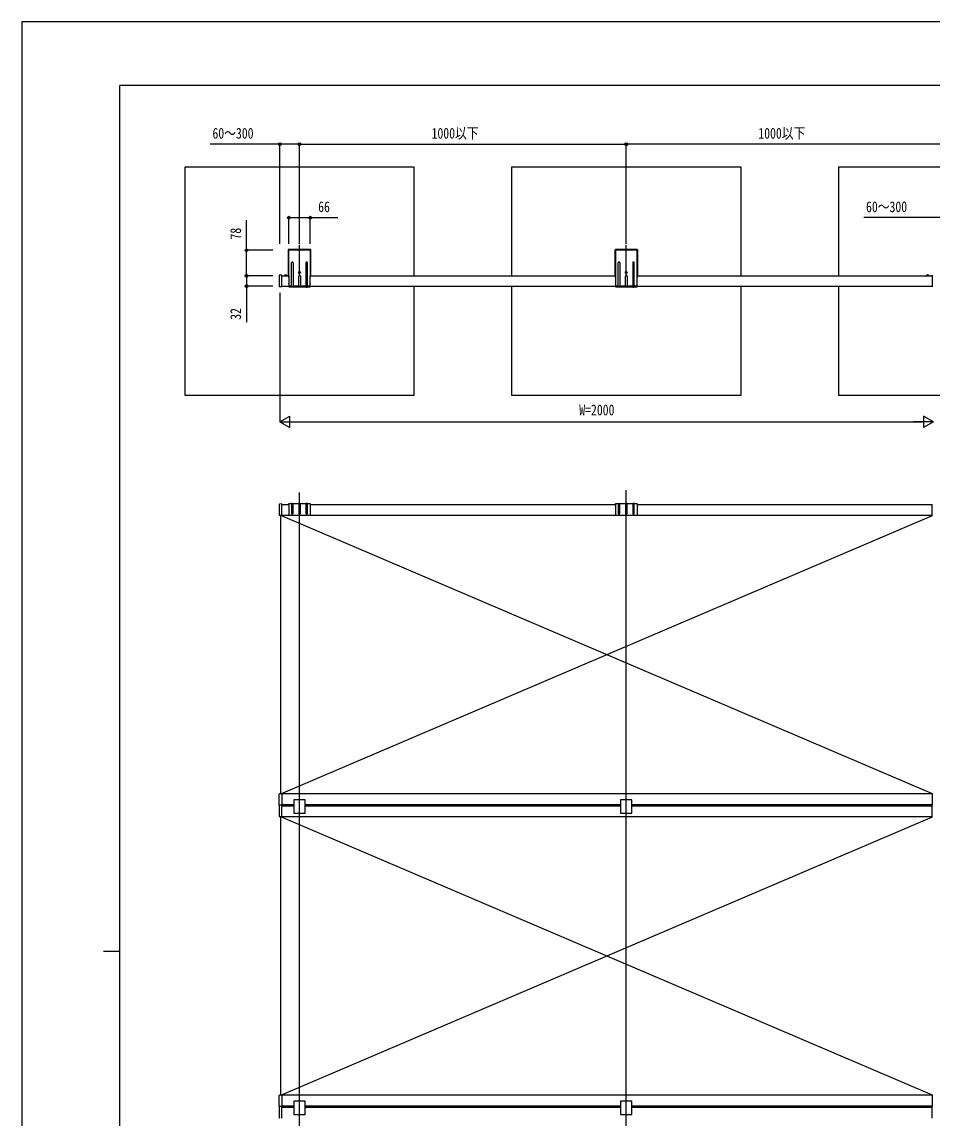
# Model space of a CAD drawing. Units: millimetres, scale not verified. Extents: x -4205 to 4205, y -2970 to 2970.
# Drawn here: x -4205 to -1420, y -386 to 2970 of the extents above; entities that cross this region are included whole.
import ezdxf
from ezdxf.enums import TextEntityAlignment as Align

# ---------------------------------------------------------------- set-up
doc = ezdxf.new("R2010")
doc.units = ezdxf.units.MM
doc.header["$LTSCALE"] = 16
for name, color, linetype in [('0-3_YKK_12', 2, 'Continuous'), ('0-4_YKK_A1', 4, 'Continuous'), ('0-5_YKK_D', 6, 'Continuous'), ('0-6_YKK_ZWAK', 7, 'Continuous')]:
    doc.layers.add(name, color=color, linetype=linetype)
doc.styles.add('ＭＳ ゴシック', font='')
doc.styles.get('ＭＳ ゴシック').set_extended_font_data('MS Gothic')

msp = doc.modelspace()

# ---------------------------------------------------------------- linework, layer by layer
at = {"layer": '0-3_YKK_12'}
for p, q in [((-3355.46, 2192.77), (-3355.46, 2287.77)), ((-2355.56, 2192.77), (-2355.56, 2287.77)), ((-3355.46, -2071.88), (-3355.46, 1529.77)), ((-2355.56, -1997.73), (-2355.56, 1536.31))]:
    msp.add_line(p, q, dxfattribs=at)
at = {"layer": '0-4_YKK_A1'}
for p, q in [((-3390.46, 2271.27), (-3390.46, 2194.77)), ((-3321.96, 2272.77), (-3388.96, 2272.77)), ((-3388.96, 2270.27), (-3388.96, 2193.27)), ((-3322.96, 2271.27), (-3387.96, 2271.27)), ((-3321.96, 2193.27), (-3321.96, 2270.27)), ((-3320.46, 2194.77), (-3320.46, 2271.27)), ((-2390.56, 2271.27), (-2390.56, 2194.77)), ((-2322.06, 2272.77), (-2389.06, 2272.77)), ((-2389.06, 2270.27), (-2389.06, 2193.27)), ((-2323.06, 2271.27), (-2388.06, 2271.27)), ((-2322.06, 2193.27), (-2322.06, 2270.27)), ((-2320.56, 2194.77), (-2320.56, 2271.27)), ((-3379.96, 2159.27), (-3379.96, 2232.27)), ((-3374.96, 2232.27), (-3374.96, 2159.27)), ((-3335.96, 2232.27), (-3335.96, 2159.27)), ((-3330.96, 2159.27), (-3330.96, 2232.27)), ((-2380.06, 2159.27), (-2380.06, 2232.27)), ((-2375.06, 2232.27), (-2375.06, 2159.27)), ((-2336.06, 2232.27), (-2336.06, 2159.27)), ((-2331.06, 2159.27), (-2331.06, 2232.27)), ((-3417.56, 2193.59), (-3417.56, 2159.95)), ((-3409.87, 2195.01), (-3416.62, 2194.59)), ((-3409.56, 2194.02), (-3409.56, 2194.71)), ((-3409.56, 2159.52), (-3409.56, 2194.02)), ((-3409.56, 2192.77), (-3388.46, 2192.77)), ((-3402.76, 2193.29), (-3393.36, 2193.29)), ((-3402.76, 2192.77), (-3402.76, 2193.29)), ((-3402.76, 2192.77), (-3393.36, 2192.77)), ((-3400.06, 2192.77), (-3396.06, 2192.77)), ((-3393.36, 2192.77), (-3393.36, 2193.29)), ((-3392.56, 2192.77), (-3388.46, 2192.77)), ((-3388.46, 2192.77), (-3390.46, 2194.77)), ((-3388.46, 2192.77), (-3388.46, 2189.23)), ((-3388.46, 2188.32), (-3388.46, 2170.23)), ((-3357.96, 2159.27), (-3357.96, 2191.47)), ((-3352.96, 2191.47), (-3352.96, 2159.27)), ((-3320.46, 2194.77), (-3322.46, 2192.77)), ((-3322.46, 2192.77), (-2388.56, 2192.77)), ((-3322.46, 2189.23), (-3322.46, 2192.77)), ((-3322.46, 2170.23), (-3322.46, 2188.32)), ((-2388.56, 2192.77), (-2390.56, 2194.77)), ((-2388.56, 2192.77), (-2388.56, 2189.23)), ((-2388.56, 2188.32), (-2388.56, 2170.23)), ((-2358.06, 2159.27), (-2358.06, 2191.47)), ((-2353.06, 2191.47), (-2353.06, 2159.27)), ((-2320.56, 2194.77), (-2322.56, 2192.77)), ((-2322.56, 2192.77), (-1420.06, 2192.77)), ((-2322.56, 2189.23), (-2322.56, 2192.77)), ((-2322.56, 2170.23), (-2322.56, 2188.32)), ((-1438.26, 2193.29), (-1428.86, 2193.29)), ((-1438.26, 2192.77), (-1438.26, 2193.29)), ((-1438.26, 2192.77), (-1428.86, 2192.77)), ((-1435.56, 2192.77), (-1431.56, 2192.77)), ((-1428.86, 2192.77), (-1428.86, 2193.29)), ((-1420.06, 2194.56), (-1420.06, 2193.76)), ((-3409.87, 2158.54), (-3416.62, 2158.96)), ((-3409.56, 2160.77), (-3388.46, 2160.77)), ((-3409.56, 2158.84), (-3409.56, 2159.52)), ((-3388.46, 2169.32), (-3388.46, 2159.27)), ((-3378.96, 2160.77), (-3388.46, 2160.77)), ((-3388.46, 2159.27), (-3379.96, 2159.27)), ((-3375.96, 2158.27), (-3378.96, 2158.27)), ((-3376.96, 2159.77), (-3377.96, 2159.77)), ((-3356.96, 2160.77), (-3375.96, 2160.77)), ((-3374.96, 2159.27), (-3357.96, 2159.27)), ((-3353.96, 2158.27), (-3356.96, 2158.27)), ((-3354.96, 2159.77), (-3355.96, 2159.77)), ((-3334.96, 2160.77), (-3353.96, 2160.77)), ((-3352.96, 2159.27), (-3335.96, 2159.27)), ((-3334.96, 2158.27), (-3331.96, 2158.27)), ((-3332.96, 2159.77), (-3333.96, 2159.77)), ((-3322.46, 2160.77), (-3331.96, 2160.77)), ((-3330.96, 2159.27), (-3322.46, 2159.27)), ((-3322.46, 2159.27), (-3322.46, 2169.32)), ((-3322.46, 2160.77), (-2388.56, 2160.77)), ((-2388.56, 2169.32), (-2388.56, 2159.27)), ((-2379.06, 2160.77), (-2388.56, 2160.77)), ((-2388.56, 2159.27), (-2380.06, 2159.27)), ((-2376.06, 2158.27), (-2379.06, 2158.27)), ((-2377.06, 2159.77), (-2378.06, 2159.77)), ((-2357.06, 2160.77), (-2376.06, 2160.77)), ((-2375.06, 2159.27), (-2358.06, 2159.27)), ((-2354.06, 2158.27), (-2357.06, 2158.27)), ((-2355.06, 2159.77), (-2356.06, 2159.77)), ((-2335.06, 2160.77), (-2354.06, 2160.77)), ((-2353.06, 2159.27), (-2336.06, 2159.27)), ((-2335.06, 2158.27), (-2332.06, 2158.27)), ((-2333.06, 2159.77), (-2334.06, 2159.77)), ((-2322.56, 2160.77), (-2332.06, 2160.77)), ((-2331.06, 2159.27), (-2322.56, 2159.27)), ((-2322.56, 2159.27), (-2322.56, 2169.32)), ((-2322.56, 2160.77), (-1420.06, 2160.77)), ((-3417.56, 1492.75), (-3417.56, 1460.11)), ((-3409.87, 1494.16), (-3416.62, 1493.75)), ((-3409.56, 1492.98), (-3388.46, 1492.98)), ((-3379.96, 1494.48), (-3388.46, 1494.48)), ((-3388.46, 1494.48), (-3388.46, 1460.47)), ((-3379.96, 1494.48), (-3379.96, 1465.47)), ((-3378.96, 1495.48), (-3375.96, 1495.48)), ((-3374.96, 1465.47), (-3374.96, 1494.48)), ((-3357.96, 1494.48), (-3374.96, 1494.48)), ((-3357.96, 1494.48), (-3357.96, 1465.47)), ((-3356.96, 1495.48), (-3353.96, 1495.48)), ((-3335.96, 1494.48), (-3352.96, 1494.48)), ((-3352.96, 1465.47), (-3352.96, 1494.48)), ((-3335.96, 1494.48), (-3335.96, 1465.47)), ((-3331.96, 1495.48), (-3334.96, 1495.48)), ((-3322.46, 1494.48), (-3330.96, 1494.48)), ((-3330.96, 1465.47), (-3330.96, 1494.48)), ((-3322.46, 1494.48), (-3322.46, 1460.47)), ((-3322.46, 1492.98), (-2388.56, 1492.98)), ((-2380.06, 1494.48), (-2388.56, 1494.48)), ((-2388.56, 1494.48), (-2388.56, 1460.47)), ((-2380.06, 1494.48), (-2380.06, 1465.47)), ((-2379.06, 1495.48), (-2376.06, 1495.48)), ((-2375.06, 1465.47), (-2375.06, 1494.48)), ((-2358.06, 1494.48), (-2375.06, 1494.48)), ((-2358.06, 1494.48), (-2358.06, 1465.47)), ((-2357.06, 1495.48), (-2354.06, 1495.48)), ((-2336.06, 1494.48), (-2353.06, 1494.48)), ((-2353.06, 1465.47), (-2353.06, 1494.48)), ((-2336.06, 1494.48), (-2336.06, 1465.47)), ((-2332.06, 1495.48), (-2335.06, 1495.48)), ((-2322.56, 1494.48), (-2331.06, 1494.48)), ((-2331.06, 1465.47), (-2331.06, 1494.48)), ((-2322.56, 1494.48), (-2322.56, 1460.47)), ((-2322.56, 1492.98), (-1420.06, 1492.98)), ((-1420.06, 1492.92), (-1420.06, 1493.72)), ((-1420.06, 1459.68), (-1420.06, 1492.92)), ((-3409.87, 1458.7), (-3416.62, 1459.11)), ((-1418.06, 606.98), (-3413.06, 1458.98)), ((-3413.06, 606.98), (-1418.06, 1458.98)), ((-3413.06, 607.07), (-3413.06, 1458.9)), ((-1420.06, 1458.98), (-3409.56, 1458.98)), ((-3387.46, 1459.47), (-3355.91, 1459.47)), ((-3355, 1459.47), (-3323.46, 1459.47)), ((-2387.56, 1459.47), (-2356.01, 1459.47)), ((-2355.1, 1459.47), (-2323.56, 1459.47)), ((-1420.06, 1458.88), (-1420.06, 1459.68)), ((-3417.56, 573.21), (-3417.56, 605.85)), ((-3409.87, 607.26), (-3416.62, 606.85)), ((-1420.06, 606.98), (-3409.56, 606.98)), ((-1420.06, 607.08), (-1420.06, 606.28)), ((-1420.06, 606.28), (-1420.06, 573.04)), ((-3409.87, 571.8), (-3416.62, 572.21)), ((-3409.87, 571.66), (-3416.62, 571.25)), ((-3372.71, 572.98), (-3409.56, 572.98)), ((-3372.71, 587.98), (-3372.71, 547.98)), ((-2372.81, 572.98), (-3338.21, 572.98)), ((-2372.81, 587.98), (-2372.81, 547.98)), ((-1420.06, 572.98), (-2338.31, 572.98)), ((-1420.06, 573.04), (-1420.06, 572.24)), ((-1420.06, 570.42), (-1420.06, 571.22)), ((-3417.56, 570.25), (-3417.56, 537.61)), ((-3409.56, 570.48), (-3372.71, 570.48)), ((-3372.71, 547.98), (-3338.21, 547.98)), ((-3338.21, 570.48), (-2372.81, 570.48)), ((-2372.81, 547.98), (-2338.31, 547.98)), ((-2338.31, 570.48), (-1420.06, 570.48)), ((-1420.06, 537.18), (-1420.06, 570.42)), ((-1420.06, 536.38), (-1420.06, 537.18)), ((-3409.87, 536.2), (-3416.62, 536.61)), ((-1418.06, -315.52), (-3413.06, 536.48)), ((-3413.06, -315.52), (-1418.06, 536.48)), ((-3413.06, -315.43), (-3413.06, 536.4)), ((-1420.06, 536.48), (-3409.56, 536.48)), ((-3417.56, -349.29), (-3417.56, -316.65)), ((-3409.87, -315.24), (-3416.62, -315.65)), ((-1420.06, -315.52), (-3409.56, -315.52)), ((-3372.71, -334.52), (-3372.71, -374.52)), ((-2372.81, -334.52), (-2372.81, -374.52)), ((-1420.06, -315.42), (-1420.06, -316.22)), ((-1420.06, -316.22), (-1420.06, -349.46)), ((-3417.56, -352.25), (-3417.56, -384.89)), ((-3409.87, -350.7), (-3416.62, -350.29)), ((-3409.87, -350.84), (-3416.62, -351.25)), ((-3372.71, -349.52), (-3409.56, -349.52)), ((-3409.56, -352.02), (-3372.71, -352.02)), ((-2372.81, -349.52), (-3338.21, -349.52)), ((-3338.21, -352.02), (-2372.81, -352.02)), ((-1420.06, -349.52), (-2338.31, -349.52)), ((-2338.31, -352.02), (-1420.06, -352.02)), ((-1420.06, -349.46), (-1420.06, -350.26)), ((-1420.06, -352.08), (-1420.06, -351.28)), ((-1420.06, -385.32), (-1420.06, -352.08)), ((-3372.71, -374.52), (-3338.21, -374.52)), ((-2372.81, -374.52), (-2338.31, -374.52)), ((-1420.06, -386.12), (-1420.06, -385.32))]:
    msp.add_line(p, q, dxfattribs=at)
for points in [[(-3005.46, 2160.77), (-3005.46, 1826.77), (-3705.46, 1826.77), (-3705.46, 2526.77), (-3005.46, 2526.77), (-3005.46, 2192.77)], [(-2705.56, 2192.77), (-2705.56, 2526.77), (-2005.56, 2526.77), (-2005.56, 2192.77)], [(-1705.56, 2192.77), (-1705.56, 2526.77), (-1005.56, 2526.77), (-1005.56, 2192.77)], [(-3400.16, 2194.93), (-3399.21, 2192.98), (-3398.06, 2192.37)], [(-3395.96, 2194.93), (-3396.91, 2192.98), (-3398.06, 2192.37)], [(-1435.66, 2194.93), (-1434.71, 2192.98), (-1433.56, 2192.37)], [(-1431.46, 2194.93), (-1432.41, 2192.98), (-1433.56, 2192.37)], [(-1420.06, 2193.76), (-1420.06, 2159.79), (-1420.06, 2158.99)], [(-2005.56, 2160.77), (-2005.56, 1826.77), (-2705.56, 1826.77), (-2705.56, 2160.77)], [(-1005.56, 2160.77), (-1005.56, 1826.77), (-1705.56, 1826.77), (-1705.56, 2160.77)], [(-3409.56, 1459), (-3409.56, 1459.68), (-3409.56, 1493.18), (-3409.56, 1493.86)], [(-3409.56, 606.96), (-3409.56, 606.28), (-3409.56, 572.78), (-3409.56, 572.1)], [(-3409.56, 536.5), (-3409.56, 537.18), (-3409.56, 570.68), (-3409.56, 571.36)], [(-3338.21, 547.98), (-3338.21, 587.98), (-3372.71, 587.98)], [(-2338.31, 547.98), (-2338.31, 587.98), (-2372.81, 587.98)], [(-3409.56, -315.54), (-3409.56, -316.22), (-3409.56, -349.72), (-3409.56, -350.4)], [(-3338.21, -374.52), (-3338.21, -334.52), (-3372.71, -334.52)], [(-2338.31, -374.52), (-2338.31, -334.52), (-2372.81, -334.52)], [(-3409.56, -386), (-3409.56, -385.32), (-3409.56, -351.82), (-3409.56, -351.14)]]:
    msp.add_lwpolyline(points, dxfattribs=at)
for centre in [(-3355.46, 2202.77), (-2355.56, 2202.77)]:
    msp.add_circle(centre, 2.75, dxfattribs=at)
for centre, radius, start, end in [((-3388.96, 2271.27), 1.5, 90, 180), ((-3387.96, 2270.27), 1, 90, 180), ((-3322.96, 2270.27), 1, 0, 90), ((-3321.96, 2271.27), 1.5, 0, 90), ((-2389.06, 2271.27), 1.5, 90, 180), ((-2388.06, 2270.27), 1, 90, 180), ((-2323.06, 2270.27), 1, 0, 90), ((-2322.06, 2271.27), 1.5, 0, 90), ((-3377.46, 2232.27), 2.5, 0, 180), ((-3333.46, 2232.27), 2.5, 0, 180), ((-2377.56, 2232.27), 2.5, 0, 180), ((-2333.56, 2232.27), 2.5, 0, 180), ((-3416.56, 2193.59), 1, 93.5, 180), ((-3409.86, 2194.71), 0.3, 0, 93.5), ((-3398.06, 2188.73), 6.55, 44.12696, 135.87304), ((-3388.66, 2188.77), 0.5, 293.57818, 66.42182), ((-3355.46, 2191.47), 2.5, 0, 180), ((-3322.26, 2188.77), 0.5, 113.57818, 246.42182), ((-2388.76, 2188.77), 0.5, 293.57818, 66.42182), ((-2355.56, 2191.47), 2.5, 0, 180), ((-2322.36, 2188.77), 0.5, 113.57818, 246.42182), ((-1433.56, 2188.73), 6.55, 44.12696, 135.87304), ((-1419.86, 2194.56), 0.2, 93.5, 180), ((-3416.56, 2159.95), 1, 180, 266.5), ((-3409.86, 2158.84), 0.3, 266.5, 0), ((-3388.66, 2169.77), 0.5, 293.57818, 66.42182), ((-3378.96, 2159.27), 1, 180, 270), ((-3377.96, 2160.77), 1, 180, 270), ((-3376.96, 2160.77), 1, 270, 0), ((-3375.96, 2159.27), 1, 270, 0), ((-3356.96, 2159.27), 1, 180, 270), ((-3355.96, 2160.77), 1, 180, 270), ((-3354.96, 2160.77), 1, 270, 0), ((-3353.96, 2159.27), 1, 270, 0), ((-3334.96, 2159.27), 1, 180, 270), ((-3333.96, 2160.77), 1, 180, 270), ((-3332.96, 2160.77), 1, 270, 0), ((-3331.96, 2159.27), 1, 270, 0), ((-3322.26, 2169.77), 0.5, 113.57818, 246.42182), ((-2388.76, 2169.77), 0.5, 293.57818, 66.42182), ((-2379.06, 2159.27), 1, 180, 270), ((-2378.06, 2160.77), 1, 180, 270), ((-2377.06, 2160.77), 1, 270, 0), ((-2376.06, 2159.27), 1, 270, 0), ((-2357.06, 2159.27), 1, 180, 270), ((-2356.06, 2160.77), 1, 180, 270), ((-2355.06, 2160.77), 1, 270, 0), ((-2354.06, 2159.27), 1, 270, 0), ((-2335.06, 2159.27), 1, 180, 270), ((-2334.06, 2160.77), 1, 180, 270), ((-2333.06, 2160.77), 1, 270, 0), ((-2332.06, 2159.27), 1, 270, 0), ((-2322.36, 2169.77), 0.5, 113.57818, 246.42182), ((-1419.86, 2158.99), 0.2, 180, 266.5), ((-3416.56, 1492.75), 1, 93.5, 180), ((-3409.86, 1493.86), 0.3, 0, 93.5), ((-3388.46, 1492.48), 2, 90, 165.52249), ((-3378.96, 1494.48), 1, 90, 180), ((-3375.96, 1494.48), 1, 0, 90), ((-3356.96, 1494.48), 1, 90, 180), ((-3353.96, 1494.48), 1, 0, 90), ((-3334.96, 1494.48), 1, 90, 180), ((-3331.96, 1494.48), 1, 0, 90), ((-3322.46, 1492.48), 2, 14.47751, 90), ((-2388.56, 1492.48), 2, 90, 165.52249), ((-2379.06, 1494.48), 1, 90, 180), ((-2376.06, 1494.48), 1, 0, 90), ((-2357.06, 1494.48), 1, 90, 180), ((-2354.06, 1494.48), 1, 0, 90), ((-2335.06, 1494.48), 1, 90, 180), ((-2332.06, 1494.48), 1, 0, 90), ((-2322.56, 1492.48), 2, 14.47751, 90), ((-1419.86, 1493.72), 0.2, 93.5, 180), ((-3416.56, 1460.11), 1, 180, 266.5), ((-3409.86, 1459), 0.3, 266.5, 0), ((-3387.46, 1460.47), 1, 180, 270), ((-3377.46, 1465.47), 2.5, 180, 0), ((-3355.46, 1465.47), 2.5, 180, 0), ((-3355.46, 1459.27), 0.5, 23.57818, 156.42182), ((-3333.46, 1465.47), 2.5, 180, 0), ((-3323.46, 1460.47), 1, 270, 0), ((-2387.56, 1460.47), 1, 180, 270), ((-2377.56, 1465.47), 2.5, 180, 0), ((-2355.56, 1465.47), 2.5, 180, 0), ((-2355.56, 1459.27), 0.5, 23.57818, 156.42182), ((-2333.56, 1465.47), 2.5, 180, 0), ((-2323.56, 1460.47), 1, 270, 0), ((-1419.86, 1458.88), 0.202, 179.93968, 269.38321), ((-3416.56, 605.85), 1, 93.5, 180), ((-3409.86, 606.96), 0.3, 0, 93.5), ((-1419.86, 607.08), 0.202, 90.61679, 180.06032), ((-3416.56, 573.21), 1, 180, 266.5), ((-3416.56, 570.25), 1, 93.5, 180), ((-3409.86, 572.1), 0.3, 266.5, 0), ((-3409.86, 571.36), 0.3, 0, 93.5), ((-1419.86, 572.24), 0.2, 180, 266.5), ((-1419.86, 571.22), 0.2, 93.5, 180), ((-3416.56, 537.61), 1, 180, 266.5), ((-3409.86, 536.5), 0.3, 266.5, 0), ((-1419.86, 536.38), 0.202, 179.93968, 269.38321), ((-3416.56, -316.65), 1, 93.5, 180), ((-3409.86, -315.54), 0.3, 0, 93.5), ((-1419.86, -315.42), 0.202, 90.61679, 180.06032), ((-3416.56, -349.29), 1, 180, 266.5), ((-3416.56, -352.25), 1, 93.5, 180), ((-3409.86, -350.4), 0.3, 266.5, 0), ((-3409.86, -351.14), 0.3, 0, 93.5), ((-1419.86, -350.26), 0.2, 180, 266.5), ((-1419.86, -351.28), 0.2, 93.5, 180), ((-3416.56, -384.89), 1, 180, 266.5)]:
    msp.add_arc(centre, radius, start, end, dxfattribs=at)
at = {"layer": '0-5_YKK_D'}
for p, q in [((-3415.56, 2290.77), (-3415.56, 2596.77)), ((-3355.46, 2290.77), (-3355.46, 2596.77)), ((-3355.46, 2290.77), (-3355.46, 2596.77)), ((-3355.46, 2595.77), (-2355.56, 2595.77)), ((-2355.56, 2290.77), (-2355.56, 2596.77)), ((-2355.56, 2290.77), (-2355.56, 2596.77)), ((-1355.56, 2595.77), (-2355.56, 2595.77)), ((-3388.46, 2290.77), (-3388.46, 2371.77)), ((-3322.46, 2290.77), (-3322.46, 2371.77)), ((-3437.56, 2270.77), (-3518.56, 2270.77)), ((-3437.56, 2192.77), (-3518.56, 2192.77)), ((-3437.56, 2192.77), (-3518.56, 2192.77)), ((-3437.56, 2160.77), (-3518.56, 2160.77)), ((-3415.56, 2140.77), (-3415.56, 1744.77)), ((-3415.56, 1745.77), (-3385.25, 1763.27)), ((-3415.56, 1745.77), (-3385.25, 1728.27)), ((-3415.56, 1745.77), (-3354.93, 1745.77)), ((-3385.25, 1728.27), (-3385.25, 1763.27)), ((-3380.56, 1745.77), (-1450.56, 1745.77)), ((-1415.56, 1745.77), (-1476.18, 1745.77)), ((-1415.56, 1745.77), (-1445.87, 1763.27)), ((-1445.87, 1763.27), (-1445.87, 1728.27)), ((-1415.56, 1745.77), (-1445.87, 1728.27))]:
    msp.add_line(p, q, dxfattribs=at)
for points in [[(-3355.46, 2595.77), (-3415.56, 2595.77), (-3628.96, 2595.77)], [(-3517.56, 2192.77), (-3517.56, 2270.77), (-3517.56, 2363.57)], [(-3388.46, 2370.77), (-3322.46, 2370.77), (-3238.66, 2370.77)], [(-1355.56, 2370.77), (-1415.56, 2370.77), (-1628.96, 2370.77)], [(-3517.56, 2192.77), (-3517.56, 2160.77), (-3517.56, 2050.97)]]:
    msp.add_lwpolyline(points, dxfattribs=at)
for centre in [(-3415.56, 2595.77), (-3355.46, 2595.77), (-3355.46, 2595.77), (-2355.56, 2595.77), (-2355.56, 2595.77), (-3388.46, 2370.77), (-3322.46, 2370.77), (-3517.56, 2270.77), (-3517.56, 2192.77), (-3517.56, 2192.77), (-3517.56, 2160.77)]:
    msp.add_circle(centre, 4.25, dxfattribs=at)
at = {"layer": '0-6_YKK_ZWAK'}
for p, q in [((3895.02, 2775), (-3904.98, 2775)), ((-3904.98, -2525), (-3904.98, 2775)), ((-3954.98, 125), (-3904.98, 125))]:
    msp.add_line(p, q, dxfattribs=at)
msp.add_lwpolyline([(-4205, -2970), (4205, -2970), (4205, 2970), (-4205, 2970)], close=True, dxfattribs=at)

# ---------------------------------------------------------------- texts
at = {"layer": '0-5_YKK_D', "style": 'ＭＳ ゴシック', "width": 0.8}
for s, p in [('60～300', (-3621.96, 2602.77)), ('1000以下', (-2951.51, 2602.77)), ('1000以下', (-1951.56, 2602.77)), ('66', (-3298.46, 2377.77)), ('60～300', (-1621.96, 2377.77)), ('W=2000', (-2499.56, 1755.77))]:
    msp.add_text(s, height=32.99, dxfattribs=at).set_placement(p, align=Align.BOTTOM_LEFT)
for s, p in [('78', (-3524.56, 2303.77)), ('32', (-3524.56, 2057.97))]:
    msp.add_text(s, height=32.99, rotation=90, dxfattribs=at).set_placement(p, align=Align.BOTTOM_LEFT)

doc.saveas('drawing.dxf')
